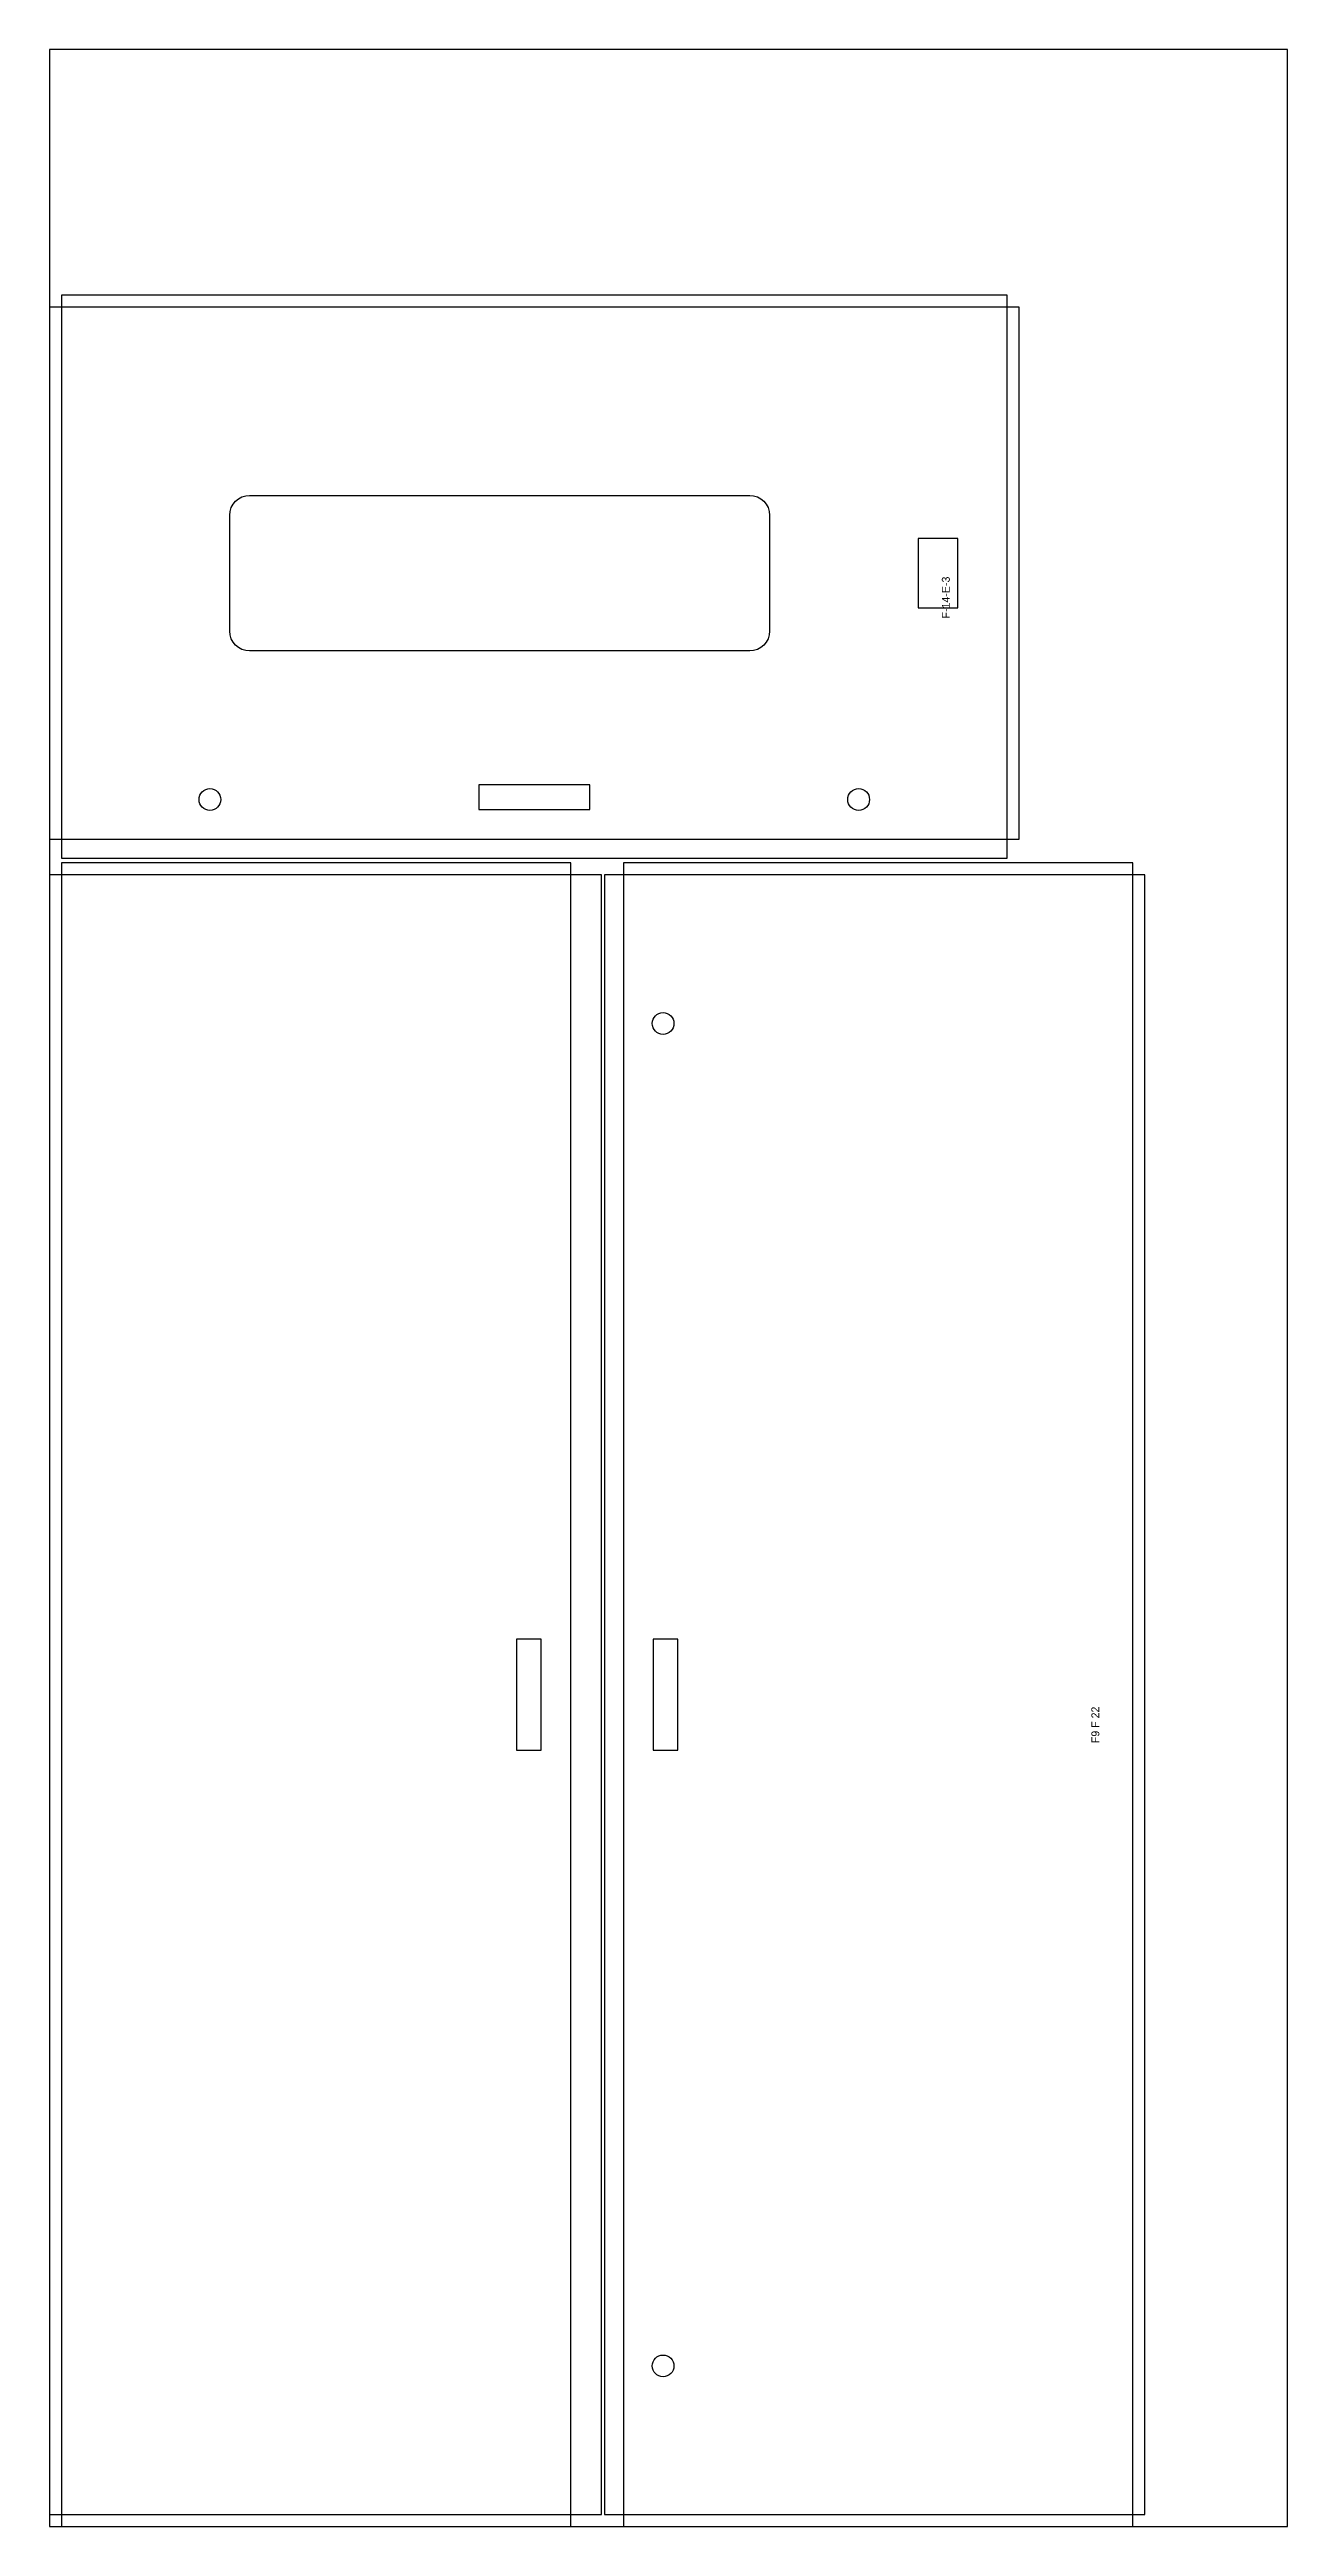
# Model space of a CAD drawing. Header units: metres. Extents: x 0 to 1250, y 0 to 2500.
import ezdxf
from ezdxf.enums import TextEntityAlignment as Align

# ---------------------------------------------------------------- set-up
doc = ezdxf.new("R2010")
doc.units = ezdxf.units.M
for name, color, linetype in [('BIN', 2, 'Continuous'), ('CUT', 4, 'Continuous'), ('DIMENSIONS', 1, 'Continuous')]:
    doc.layers.add(name, color=color, linetype=linetype)

msp = doc.modelspace()

# ---------------------------------------------------------------- linework, layer by layer
at = {"layer": 'BIN'}
msp.add_lwpolyline([(0, 0), (1250, 0), (1250, 2500), (0, 2500), (0, 0)], dxfattribs=at)
at = {"layer": 'CUT'}
for points in [[(967, 1684), (967, 2252), (12, 2252), (12, 1684), (967, 1684)], [(979, 1703), (979, 2240), (0, 2240), (0, 1703), (979, 1703)], [(182, 1913), (182, 2030), (182.4, 2033.9), (183.5, 2037.7), (185.4, 2041.1), (187.9, 2044.1), (190.9, 2046.6), (194.3, 2048.5), (198.1, 2049.6), (202, 2050), (707, 2050), (710.9, 2049.6), (714.7, 2048.5), (718.1, 2046.6), (721.1, 2044.1), (723.6, 2041.1), (725.5, 2037.7), (726.6, 2033.9), (727, 2030), (727, 1913), (726.6, 1909.1), (725.5, 1905.3), (723.6, 1901.9), (721.1, 1898.9), (718.1, 1896.4), (714.7, 1894.5), (710.9, 1893.4), (707, 1893), (202, 1893), (198.1, 1893.4), (194.3, 1894.5), (190.9, 1896.4), (187.9, 1898.9), (185.4, 1901.9), (183.5, 1905.3), (182.4, 1909.1), (182, 1913)], [(917, 1936.5), (917, 2006.5), (877, 2006.5), (877, 1936.5), (917, 1936.5)], [(545.5, 1733), (545.5, 1758), (433.5, 1758), (433.5, 1733), (545.5, 1733)], [(12, 0), (526.5, 0), (526.5, 1679), (12, 1679), (12, 0)], [(579.5, 0), (1094, 0), (1094, 1679), (579.5, 1679), (579.5, 0)], [(0, 12), (557.5, 12), (557.5, 1667), (0, 1667), (0, 12)], [(560.5, 12), (1106, 12), (1106, 1667), (560.5, 1667), (560.5, 12)], [(471.5, 783.5), (496.5, 783.5), (496.5, 895.5), (471.5, 895.5), (471.5, 783.5)], [(609.5, 783.5), (634.5, 783.5), (634.5, 895.5), (609.5, 895.5), (609.5, 783.5)]]:
    msp.add_lwpolyline(points, dxfattribs=at)
for centre in [(162, 1743), (817, 1743), (619.5, 1517), (619.5, 162)]:
    msp.add_circle(centre, 11, dxfattribs=at)

# ---------------------------------------------------------------- texts
at = {"layer": 'DIMENSIONS'}
for s, p in [('F-14-E-3', (905, 1968)), ('F9 F 22', (1056, 827.5))]:
    msp.add_text(s, height=8, rotation=90, dxfattribs=at).set_placement(p, align=Align.MIDDLE_RIGHT)

doc.saveas('drawing.dxf')
